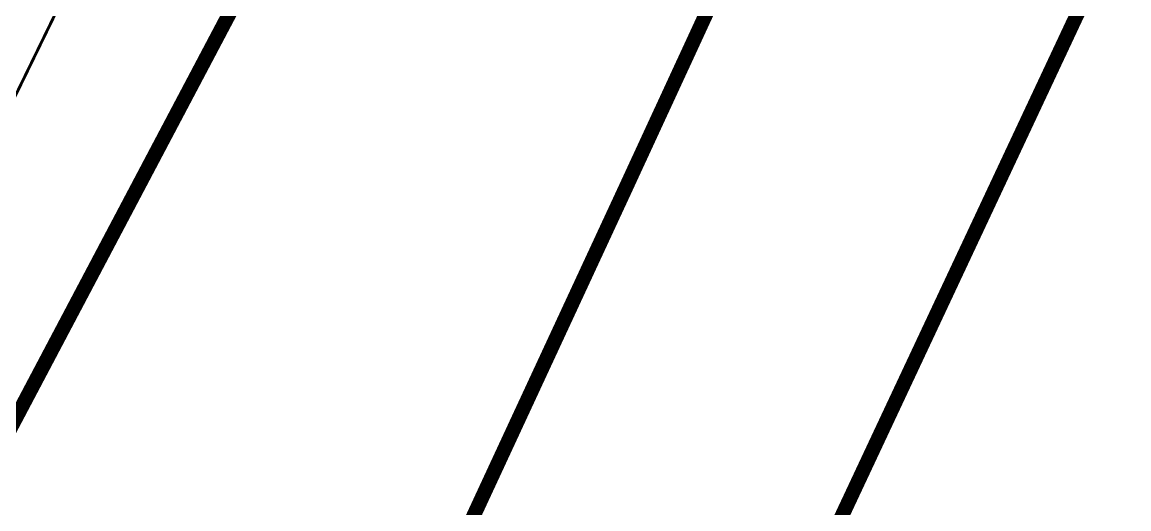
# Model space of a CAD drawing. Header units: inches. Extents: x 350994 to 353538, y 1581369 to 1583842.
# Drawn here: x 351716.2 to 351723.84, y 1583638.34 to 1583641.71 of the extents above; entities that cross this region are included whole.
import ezdxf

# ---------------------------------------------------------------- set-up
doc = ezdxf.new("R2010")
doc.units = ezdxf.units.IN
doc.header["$MEASUREMENT"] = 0
for name, pattern in [('1', [0]), ('ACAD_ISO03W100', [30, 12, -18]), ('DASHDOTX2', [2, 1, -0.5, 0, -0.5])]:
    doc.linetypes.add(name, pattern=pattern)
for name, color, linetype in [('CULVERT', 255, '1'), ('CW', 94, '1'), ("ROAD'S", 1, '1')]:
    doc.layers.add(name, color=color, linetype=linetype)

msp = doc.modelspace()

# ---------------------------------------------------------------- linework, layer by layer
at = {"layer": 'CULVERT', "color": 250, "linetype": 'DASHDOTX2', "lineweight": 5, "ltscale": 2, "const_width": 0.02, "elevation": 89.8421}
msp.add_lwpolyline([(351712.5867, 1583633.8794), (351712.5867, 1583633.8794), (351729.2824, 1583668.1353)], dxfattribs=at)
at = {"layer": 'CW', "linetype": 'ACAD_ISO03W100', "lineweight": 5, "ltscale": 0.1, "const_width": 0.1, "elevation": 90.2575}
msp.add_lwpolyline([(351708.6153, 1583610.6941), (351717.0608, 1583627.9356), (351717.7693, 1583629.5746), (351728.165, 1583651.7339), (351752.6188, 1583638.0972), (351730.5891, 1583599.774), (351708.6153, 1583610.6941)], dxfattribs=at)
at = {"layer": "ROAD'S", "lineweight": 5, "const_width": 0.1}
for points in [[(351730.7518, 1583667.9819), (351724.6742, 1583655.0962), (351712.8489, 1583632.7114)], [(351713.141, 1583595.7229), (351702.5275, 1583602.1171), (351720.3688, 1583640.5627), (351732.6926, 1583667.228), (351720.3688, 1583640.5627)]]:
    msp.add_lwpolyline(points, dxfattribs=at)

doc.saveas('drawing.dxf')
